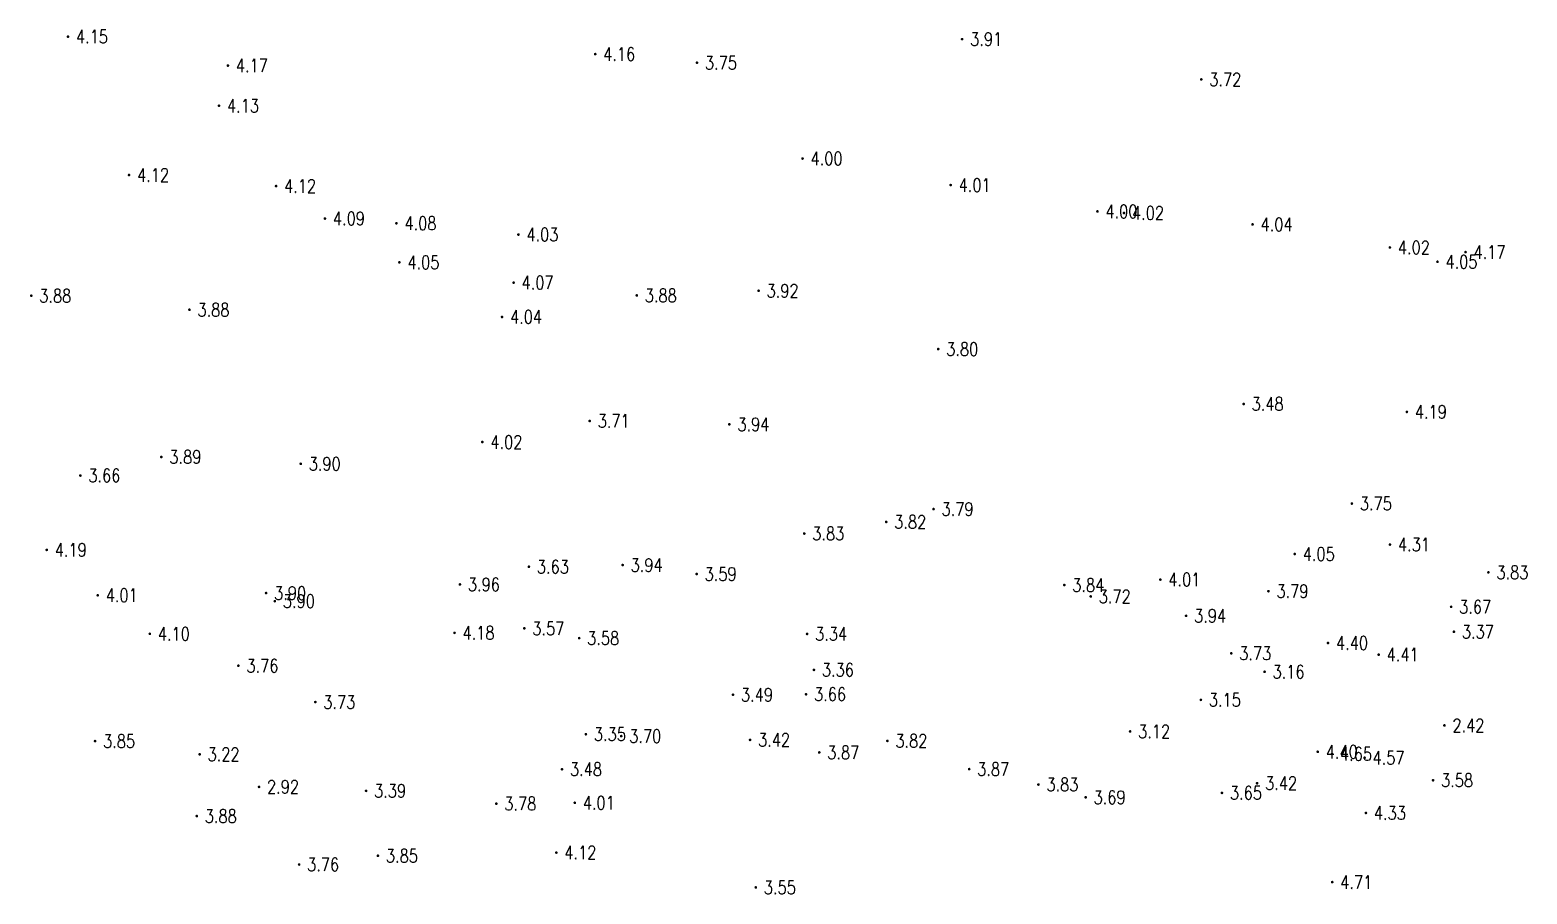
# Model space of a CAD drawing. Extents: x 476861 to 479475, y 2367369 to 2370541.
# Drawn here: x 478275.7 to 478387.9, y 2368964.5 to 2369029.3 of the extents above; entities that cross this region are included whole.
import ezdxf
from ezdxf.enums import TextEntityAlignment as Align

# ---------------------------------------------------------------- set-up
doc = ezdxf.new("R2010")
doc.units = 0
doc.header["$LTSCALE"] = 0.5
doc.layers.get('0').update_dxf_attribs({"linetype": 'CONTINUOUS'})
doc.layers.add('GCD', color=1, linetype='CONTINUOUS')
doc.styles.add('HZ', font='rs.shx', dxfattribs={"width": 0.8, "bigfont": 'hztxt.shx'})

# ---------------------------------------------------------------- blocks, each defined once
blk = doc.blocks.new('GC200')
at = {"linetype": 'Continuous', "const_width": 0.2, "flags": 128}
blk.add_lwpolyline([(-0.1, 0, 1), (0.1, 0, 1)], format="xyb", close=True, dxfattribs=at)

msp = doc.modelspace()

# ---------------------------------------------------------------- block references
at = {"layer": 'GCD', "linetype": 'Continuous'}
ref = msp.add_blockref('GC200', (478278.508, 2369028.761, 4.149), dxfattribs=dict(at, xscale=0.5, yscale=0.5, zscale=0.5))
ref.add_attrib('height', '4.15', dxfattribs={"linetype": 'Continuous', "height": 1, "style": 'HZ', "width": 0.8}).set_placement((478279.108, 2369028.761, 4.149), align=Align.MIDDLE_LEFT)
ref = msp.add_blockref('GC200', (478345.555, 2369028.57, 3.91), dxfattribs=dict(at, xscale=0.5, yscale=0.5, zscale=0.5))
ref.add_attrib('height', '3.91', dxfattribs={"linetype": 'Continuous', "height": 1, "style": 'HZ', "width": 0.8}).set_placement((478346.155, 2369028.57, 3.91), align=Align.MIDDLE_LEFT)
ref = msp.add_blockref('GC200', (478318.044, 2369027.449, 4.162), dxfattribs=dict(at, xscale=0.5, yscale=0.5, zscale=0.5))
ref.add_attrib('height', '4.16', dxfattribs={"linetype": 'Continuous', "height": 1, "style": 'HZ', "width": 0.8}).set_placement((478318.644, 2369027.449, 4.162), align=Align.MIDDLE_LEFT)
ref = msp.add_blockref('GC200', (478325.673, 2369026.804, 3.748), dxfattribs=dict(at, xscale=0.5, yscale=0.5, zscale=0.5))
ref.add_attrib('height', '3.75', dxfattribs={"linetype": 'Continuous', "height": 1, "style": 'HZ', "width": 0.8}).set_placement((478326.273, 2369026.804, 3.748), align=Align.MIDDLE_LEFT)
ref = msp.add_blockref('GC200', (478290.501, 2369026.59, 4.171), dxfattribs=dict(at, xscale=0.5, yscale=0.5, zscale=0.5))
ref.add_attrib('height', '4.17', dxfattribs={"linetype": 'Continuous', "height": 1, "style": 'HZ', "width": 0.8}).set_placement((478291.101, 2369026.59, 4.171), align=Align.MIDDLE_LEFT)
ref = msp.add_blockref('GC200', (478363.49, 2369025.55, 3.719), dxfattribs=dict(at, xscale=0.5, yscale=0.5, zscale=0.5))
ref.add_attrib('height', '3.72', dxfattribs={"linetype": 'Continuous', "height": 1, "style": 'HZ', "width": 0.8}).set_placement((478364.09, 2369025.55, 3.719), align=Align.MIDDLE_LEFT)
ref = msp.add_blockref('GC200', (478289.835, 2369023.579, 4.126), dxfattribs=dict(at, xscale=0.5, yscale=0.5, zscale=0.5))
ref.add_attrib('height', '4.13', dxfattribs={"linetype": 'Continuous', "height": 1, "style": 'HZ', "width": 0.8}).set_placement((478290.435, 2369023.579, 4.126), align=Align.MIDDLE_LEFT)
ref = msp.add_blockref('GC200', (478333.589, 2369019.621, 4.001), dxfattribs=dict(at, xscale=0.5, yscale=0.5, zscale=0.5))
ref.add_attrib('height', '4.00', dxfattribs={"linetype": 'Continuous', "height": 1, "style": 'HZ', "width": 0.8}).set_placement((478334.189, 2369019.621, 4.001), align=Align.MIDDLE_LEFT)
ref = msp.add_blockref('GC200', (478283.09, 2369018.387, 4.117), dxfattribs=dict(at, xscale=0.5, yscale=0.5, zscale=0.5))
ref.add_attrib('height', '4.12', dxfattribs={"linetype": 'Continuous', "height": 1, "style": 'HZ', "width": 0.8}).set_placement((478283.69, 2369018.387, 4.117), align=Align.MIDDLE_LEFT)
ref = msp.add_blockref('GC200', (478294.114, 2369017.558, 4.121), dxfattribs=dict(at, xscale=0.5, yscale=0.5, zscale=0.5))
ref.add_attrib('height', '4.12', dxfattribs={"linetype": 'Continuous', "height": 1, "style": 'HZ', "width": 0.8}).set_placement((478294.714, 2369017.558, 4.121), align=Align.MIDDLE_LEFT)
ref = msp.add_blockref('GC200', (478344.695, 2369017.631, 4.01), dxfattribs=dict(at, xscale=0.5, yscale=0.5, zscale=0.5))
ref.add_attrib('height', '4.01', dxfattribs={"linetype": 'Continuous', "height": 1, "style": 'HZ', "width": 0.8}).set_placement((478345.295, 2369017.631, 4.01), align=Align.MIDDLE_LEFT)
ref = msp.add_blockref('GC200', (478355.701, 2369015.659, 4), dxfattribs=dict(at, xscale=0.5, yscale=0.5, zscale=0.5))
ref.add_attrib('height', '4.00', dxfattribs={"linetype": 'Continuous', "height": 1, "style": 'HZ', "width": 0.8}).set_placement((478356.301, 2369015.659, 4), align=Align.MIDDLE_LEFT)
ref = msp.add_blockref('GC200', (478357.692, 2369015.541, 4.024), dxfattribs=dict(at, xscale=0.5, yscale=0.5, zscale=0.5))
ref.add_attrib('height', '4.02', dxfattribs={"linetype": 'Continuous', "height": 1, "style": 'HZ', "width": 0.8}).set_placement((478358.292, 2369015.541, 4.024), align=Align.MIDDLE_LEFT)
ref = msp.add_blockref('GC200', (478297.776, 2369015.124, 4.092), dxfattribs=dict(at, xscale=0.5, yscale=0.5, zscale=0.5))
ref.add_attrib('height', '4.09', dxfattribs={"linetype": 'Continuous', "height": 1, "style": 'HZ', "width": 0.8}).set_placement((478298.376, 2369015.124, 4.092), align=Align.MIDDLE_LEFT)
ref = msp.add_blockref('GC200', (478303.141, 2369014.766, 4.08), dxfattribs=dict(at, xscale=0.5, yscale=0.5, zscale=0.5))
ref.add_attrib('height', '4.08', dxfattribs={"linetype": 'Continuous', "height": 1, "style": 'HZ', "width": 0.8}).set_placement((478303.741, 2369014.766, 4.08), align=Align.MIDDLE_LEFT)
ref = msp.add_blockref('GC200', (478367.333, 2369014.682, 4.044), dxfattribs=dict(at, xscale=0.5, yscale=0.5, zscale=0.5))
ref.add_attrib('height', '4.04', dxfattribs={"linetype": 'Continuous', "height": 1, "style": 'HZ', "width": 0.8}).set_placement((478367.933, 2369014.682, 4.044), align=Align.MIDDLE_LEFT)
ref = msp.add_blockref('GC200', (478312.284, 2369013.921, 4.029), dxfattribs=dict(at, xscale=0.5, yscale=0.5, zscale=0.5))
ref.add_attrib('height', '4.03', dxfattribs={"linetype": 'Continuous', "height": 1, "style": 'HZ', "width": 0.8}).set_placement((478312.884, 2369013.921, 4.029), align=Align.MIDDLE_LEFT)
ref = msp.add_blockref('GC200', (478377.63, 2369012.954, 4.016), dxfattribs=dict(at, xscale=0.5, yscale=0.5, zscale=0.5))
ref.add_attrib('height', '4.02', dxfattribs={"linetype": 'Continuous', "height": 1, "style": 'HZ', "width": 0.8}).set_placement((478378.23, 2369012.954, 4.016), align=Align.MIDDLE_LEFT)
ref = msp.add_blockref('GC200', (478383.303, 2369012.606, 4.17), dxfattribs=dict(at, xscale=0.5, yscale=0.5, zscale=0.5))
ref.add_attrib('height', '4.17', dxfattribs={"linetype": 'Continuous', "height": 1, "style": 'HZ', "width": 0.8}).set_placement((478383.903, 2369012.606, 4.17), align=Align.MIDDLE_LEFT)
ref = msp.add_blockref('GC200', (478303.362, 2369011.84, 4.047), dxfattribs=dict(at, xscale=0.5, yscale=0.5, zscale=0.5))
ref.add_attrib('height', '4.05', dxfattribs={"linetype": 'Continuous', "height": 1, "style": 'HZ', "width": 0.8}).set_placement((478303.962, 2369011.84, 4.047), align=Align.MIDDLE_LEFT)
ref = msp.add_blockref('GC200', (478381.199, 2369011.884, 4.045), dxfattribs=dict(at, xscale=0.5, yscale=0.5, zscale=0.5))
ref.add_attrib('height', '4.05', dxfattribs={"linetype": 'Continuous', "height": 1, "style": 'HZ', "width": 0.8}).set_placement((478381.799, 2369011.884, 4.045), align=Align.MIDDLE_LEFT)
ref = msp.add_blockref('GC200', (478311.922, 2369010.317, 4.068), dxfattribs=dict(at, xscale=0.5, yscale=0.5, zscale=0.5))
ref.add_attrib('height', '4.07', dxfattribs={"linetype": 'Continuous', "height": 1, "style": 'HZ', "width": 0.8}).set_placement((478312.522, 2369010.317, 4.068), align=Align.MIDDLE_LEFT)
ref = msp.add_blockref('GC200', (478275.757, 2369009.338, 3.878), dxfattribs=dict(at, xscale=0.5, yscale=0.5, zscale=0.5))
ref.add_attrib('height', '3.88', dxfattribs={"linetype": 'Continuous', "height": 1, "style": 'HZ', "width": 0.8}).set_placement((478276.357, 2369009.338, 3.878), align=Align.MIDDLE_LEFT)
ref = msp.add_blockref('GC200', (478321.16, 2369009.359, 3.876), dxfattribs=dict(at, xscale=0.5, yscale=0.5, zscale=0.5))
ref.add_attrib('height', '3.88', dxfattribs={"linetype": 'Continuous', "height": 1, "style": 'HZ', "width": 0.8}).set_placement((478321.76, 2369009.359, 3.876), align=Align.MIDDLE_LEFT)
ref = msp.add_blockref('GC200', (478330.296, 2369009.708, 3.923), dxfattribs=dict(at, xscale=0.5, yscale=0.5, zscale=0.5))
ref.add_attrib('height', '3.92', dxfattribs={"linetype": 'Continuous', "height": 1, "style": 'HZ', "width": 0.8}).set_placement((478330.896, 2369009.708, 3.923), align=Align.MIDDLE_LEFT)
ref = msp.add_blockref('GC200', (478287.617, 2369008.285, 3.877), dxfattribs=dict(at, xscale=0.5, yscale=0.5, zscale=0.5))
ref.add_attrib('height', '3.88', dxfattribs={"linetype": 'Continuous', "height": 1, "style": 'HZ', "width": 0.8}).set_placement((478288.217, 2369008.285, 3.877), align=Align.MIDDLE_LEFT)
ref = msp.add_blockref('GC200', (478311.059, 2369007.745, 4.039), dxfattribs=dict(at, xscale=0.5, yscale=0.5, zscale=0.5))
ref.add_attrib('height', '4.04', dxfattribs={"linetype": 'Continuous', "height": 1, "style": 'HZ', "width": 0.8}).set_placement((478311.659, 2369007.745, 4.039), align=Align.MIDDLE_LEFT)
ref = msp.add_blockref('GC200', (478343.764, 2369005.338, 3.801), dxfattribs=dict(at, xscale=0.5, yscale=0.5, zscale=0.5))
ref.add_attrib('height', '3.80', dxfattribs={"linetype": 'Continuous', "height": 1, "style": 'HZ', "width": 0.8}).set_placement((478344.364, 2369005.338, 3.801), align=Align.MIDDLE_LEFT)
ref = msp.add_blockref('GC200', (478366.663, 2369001.224, 3.483), dxfattribs=dict(at, xscale=0.5, yscale=0.5, zscale=0.5))
ref.add_attrib('height', '3.48', dxfattribs={"linetype": 'Continuous', "height": 1, "style": 'HZ', "width": 0.8}).set_placement((478367.263, 2369001.224, 3.483), align=Align.MIDDLE_LEFT)
ref = msp.add_blockref('GC200', (478317.629, 2368999.951, 3.709), dxfattribs=dict(at, xscale=0.5, yscale=0.5, zscale=0.5))
ref.add_attrib('height', '3.71', dxfattribs={"linetype": 'Continuous', "height": 1, "style": 'HZ', "width": 0.8}).set_placement((478318.229, 2368999.951, 3.709), align=Align.MIDDLE_LEFT)
ref = msp.add_blockref('GC200', (478378.902, 2369000.629, 4.185), dxfattribs=dict(at, xscale=0.5, yscale=0.5, zscale=0.5))
ref.add_attrib('height', '4.19', dxfattribs={"linetype": 'Continuous', "height": 1, "style": 'HZ', "width": 0.8}).set_placement((478379.502, 2369000.629, 4.185), align=Align.MIDDLE_LEFT)
ref = msp.add_blockref('GC200', (478328.104, 2368999.694, 3.94), dxfattribs=dict(at, xscale=0.5, yscale=0.5, zscale=0.5))
ref.add_attrib('height', '3.94', dxfattribs={"linetype": 'Continuous', "height": 1, "style": 'HZ', "width": 0.8}).set_placement((478328.704, 2368999.694, 3.94), align=Align.MIDDLE_LEFT)
ref = msp.add_blockref('GC200', (478309.581, 2368998.369, 4.02), dxfattribs=dict(at, xscale=0.5, yscale=0.5, zscale=0.5))
ref.add_attrib('height', '4.02', dxfattribs={"linetype": 'Continuous', "height": 1, "style": 'HZ', "width": 0.8}).set_placement((478310.181, 2368998.369, 4.02), align=Align.MIDDLE_LEFT)
ref = msp.add_blockref('GC200', (478285.509, 2368997.25, 3.89), dxfattribs=dict(at, xscale=0.5, yscale=0.5, zscale=0.5))
ref.add_attrib('height', '3.89', dxfattribs={"linetype": 'Continuous', "height": 1, "style": 'HZ', "width": 0.8}).set_placement((478286.109, 2368997.25, 3.89), align=Align.MIDDLE_LEFT)
ref = msp.add_blockref('GC200', (478295.961, 2368996.736, 3.9), dxfattribs=dict(at, xscale=0.5, yscale=0.5, zscale=0.5))
ref.add_attrib('height', '3.90', dxfattribs={"linetype": 'Continuous', "height": 1, "style": 'HZ', "width": 0.8}).set_placement((478296.561, 2368996.736, 3.9), align=Align.MIDDLE_LEFT)
ref = msp.add_blockref('GC200', (478279.437, 2368995.859, 3.656), dxfattribs=dict(at, xscale=0.5, yscale=0.5, zscale=0.5))
ref.add_attrib('height', '3.66', dxfattribs={"linetype": 'Continuous', "height": 1, "style": 'HZ', "width": 0.8}).set_placement((478280.037, 2368995.859, 3.656), align=Align.MIDDLE_LEFT)
ref = msp.add_blockref('GC200', (478343.411, 2368993.342, 3.792), dxfattribs=dict(at, xscale=0.5, yscale=0.5, zscale=0.5))
ref.add_attrib('height', '3.79', dxfattribs={"linetype": 'Continuous', "height": 1, "style": 'HZ', "width": 0.8}).set_placement((478344.011, 2368993.342, 3.792), align=Align.MIDDLE_LEFT)
ref = msp.add_blockref('GC200', (478374.778, 2368993.755, 3.746), dxfattribs=dict(at, xscale=0.5, yscale=0.5, zscale=0.5))
ref.add_attrib('height', '3.75', dxfattribs={"linetype": 'Continuous', "height": 1, "style": 'HZ', "width": 0.8}).set_placement((478375.378, 2368993.755, 3.746), align=Align.MIDDLE_LEFT)
ref = msp.add_blockref('GC200', (478339.863, 2368992.381, 3.817), dxfattribs=dict(at, xscale=0.5, yscale=0.5, zscale=0.5))
ref.add_attrib('height', '3.82', dxfattribs={"linetype": 'Continuous', "height": 1, "style": 'HZ', "width": 0.8}).set_placement((478340.463, 2368992.381, 3.817), align=Align.MIDDLE_LEFT)
ref = msp.add_blockref('GC200', (478333.718, 2368991.508, 3.826), dxfattribs=dict(at, xscale=0.5, yscale=0.5, zscale=0.5))
ref.add_attrib('height', '3.83', dxfattribs={"linetype": 'Continuous', "height": 1, "style": 'HZ', "width": 0.8}).set_placement((478334.318, 2368991.508, 3.826), align=Align.MIDDLE_LEFT)
ref = msp.add_blockref('GC200', (478276.918, 2368990.284, 4.188), dxfattribs=dict(at, xscale=0.5, yscale=0.5, zscale=0.5))
ref.add_attrib('height', '4.19', dxfattribs={"linetype": 'Continuous', "height": 1, "style": 'HZ', "width": 0.8}).set_placement((478277.518, 2368990.284, 4.188), align=Align.MIDDLE_LEFT)
ref = msp.add_blockref('GC200', (478370.498, 2368989.974, 4.053), dxfattribs=dict(at, xscale=0.5, yscale=0.5, zscale=0.5))
ref.add_attrib('height', '4.05', dxfattribs={"linetype": 'Continuous', "height": 1, "style": 'HZ', "width": 0.8}).set_placement((478371.098, 2368989.974, 4.053), align=Align.MIDDLE_LEFT)
ref = msp.add_blockref('GC200', (478377.638, 2368990.685, 4.313), dxfattribs=dict(at, xscale=0.5, yscale=0.5, zscale=0.5))
ref.add_attrib('height', '4.31', dxfattribs={"linetype": 'Continuous', "height": 1, "style": 'HZ', "width": 0.8}).set_placement((478378.238, 2368990.685, 4.313), align=Align.MIDDLE_LEFT)
ref = msp.add_blockref('GC200', (478313.068, 2368989.023, 3.629), dxfattribs=dict(at, xscale=0.5, yscale=0.5, zscale=0.5))
ref.add_attrib('height', '3.63', dxfattribs={"linetype": 'Continuous', "height": 1, "style": 'HZ', "width": 0.8}).set_placement((478313.668, 2368989.023, 3.629), align=Align.MIDDLE_LEFT)
ref = msp.add_blockref('GC200', (478320.1, 2368989.146, 3.942), dxfattribs=dict(at, xscale=0.5, yscale=0.5, zscale=0.5))
ref.add_attrib('height', '3.94', dxfattribs={"linetype": 'Continuous', "height": 1, "style": 'HZ', "width": 0.8}).set_placement((478320.7, 2368989.146, 3.942), align=Align.MIDDLE_LEFT)
ref = msp.add_blockref('GC200', (478385.019, 2368988.599, 3.832), dxfattribs=dict(at, xscale=0.5, yscale=0.5, zscale=0.5))
ref.add_attrib('height', '3.83', dxfattribs={"linetype": 'Continuous', "height": 1, "style": 'HZ', "width": 0.8}).set_placement((478385.619, 2368988.599, 3.832), align=Align.MIDDLE_LEFT)
ref = msp.add_blockref('GC200', (478307.899, 2368987.693, 3.963), dxfattribs=dict(at, xscale=0.5, yscale=0.5, zscale=0.5))
ref.add_attrib('height', '3.96', dxfattribs={"linetype": 'Continuous', "height": 1, "style": 'HZ', "width": 0.8}).set_placement((478308.499, 2368987.693, 3.963), align=Align.MIDDLE_LEFT)
ref = msp.add_blockref('GC200', (478325.648, 2368988.475, 3.588), dxfattribs=dict(at, xscale=0.5, yscale=0.5, zscale=0.5))
ref.add_attrib('height', '3.59', dxfattribs={"linetype": 'Continuous', "height": 1, "style": 'HZ', "width": 0.8}).set_placement((478326.248, 2368988.475, 3.588), align=Align.MIDDLE_LEFT)
ref = msp.add_blockref('GC200', (478353.216, 2368987.648, 3.844), dxfattribs=dict(at, xscale=0.5, yscale=0.5, zscale=0.5))
ref.add_attrib('height', '3.84', dxfattribs={"linetype": 'Continuous', "height": 1, "style": 'HZ', "width": 0.8}).set_placement((478353.816, 2368987.648, 3.844), align=Align.MIDDLE_LEFT)
ref = msp.add_blockref('GC200', (478360.416, 2368988.058, 4.005), dxfattribs=dict(at, xscale=0.5, yscale=0.5, zscale=0.5))
ref.add_attrib('height', '4.01', dxfattribs={"linetype": 'Continuous', "height": 1, "style": 'HZ', "width": 0.8}).set_placement((478361.016, 2368988.058, 4.005), align=Align.MIDDLE_LEFT)
ref = msp.add_blockref('GC200', (478280.743, 2368986.879, 4.006), dxfattribs=dict(at, xscale=0.5, yscale=0.5, zscale=0.5))
ref.add_attrib('height', '4.01', dxfattribs={"linetype": 'Continuous', "height": 1, "style": 'HZ', "width": 0.8}).set_placement((478281.343, 2368986.879, 4.006), align=Align.MIDDLE_LEFT)
ref = msp.add_blockref('GC200', (478293.366, 2368987.049, 3.904), dxfattribs=dict(at, xscale=0.5, yscale=0.5, zscale=0.5))
ref.add_attrib('height', '3.90', dxfattribs={"linetype": 'Continuous', "height": 1, "style": 'HZ', "width": 0.8}).set_placement((478293.966, 2368987.049, 3.904), align=Align.MIDDLE_LEFT)
ref = msp.add_blockref('GC200', (478294.019, 2368986.439, 3.9), dxfattribs=dict(at, xscale=0.5, yscale=0.5, zscale=0.5))
ref.add_attrib('height', '3.90', dxfattribs={"linetype": 'Continuous', "height": 1, "style": 'HZ', "width": 0.8}).set_placement((478294.619, 2368986.439, 3.9), align=Align.MIDDLE_LEFT)
ref = msp.add_blockref('GC200', (478355.2, 2368986.794, 3.718), dxfattribs=dict(at, xscale=0.5, yscale=0.5, zscale=0.5))
ref.add_attrib('height', '3.72', dxfattribs={"linetype": 'Continuous', "height": 1, "style": 'HZ', "width": 0.8}).set_placement((478355.8, 2368986.794, 3.718), align=Align.MIDDLE_LEFT)
ref = msp.add_blockref('GC200', (478368.524, 2368987.186, 3.792), dxfattribs=dict(at, xscale=0.5, yscale=0.5, zscale=0.5))
ref.add_attrib('height', '3.79', dxfattribs={"linetype": 'Continuous', "height": 1, "style": 'HZ', "width": 0.8}).set_placement((478369.124, 2368987.186, 3.792), align=Align.MIDDLE_LEFT)
ref = msp.add_blockref('GC200', (478362.351, 2368985.342, 3.94), dxfattribs=dict(at, xscale=0.5, yscale=0.5, zscale=0.5))
ref.add_attrib('height', '3.94', dxfattribs={"linetype": 'Continuous', "height": 1, "style": 'HZ', "width": 0.8}).set_placement((478362.951, 2368985.342, 3.94), align=Align.MIDDLE_LEFT)
ref = msp.add_blockref('GC200', (478382.223, 2368986.016, 3.671), dxfattribs=dict(at, xscale=0.5, yscale=0.5, zscale=0.5))
ref.add_attrib('height', '3.67', dxfattribs={"linetype": 'Continuous', "height": 1, "style": 'HZ', "width": 0.8}).set_placement((478382.823, 2368986.016, 3.671), align=Align.MIDDLE_LEFT)
ref = msp.add_blockref('GC200', (478284.645, 2368983.993, 4.099), dxfattribs=dict(at, xscale=0.5, yscale=0.5, zscale=0.5))
ref.add_attrib('height', '4.10', dxfattribs={"linetype": 'Continuous', "height": 1, "style": 'HZ', "width": 0.8}).set_placement((478285.245, 2368983.993, 4.099), align=Align.MIDDLE_LEFT)
ref = msp.add_blockref('GC200', (478307.493, 2368984.064, 4.179), dxfattribs=dict(at, xscale=0.5, yscale=0.5, zscale=0.5))
ref.add_attrib('height', '4.18', dxfattribs={"linetype": 'Continuous', "height": 1, "style": 'HZ', "width": 0.8}).set_placement((478308.093, 2368984.064, 4.179), align=Align.MIDDLE_LEFT)
ref = msp.add_blockref('GC200', (478312.729, 2368984.4, 3.57), dxfattribs=dict(at, xscale=0.5, yscale=0.5, zscale=0.5))
ref.add_attrib('height', '3.57', dxfattribs={"linetype": 'Continuous', "height": 1, "style": 'HZ', "width": 0.8}).set_placement((478313.329, 2368984.4, 3.57), align=Align.MIDDLE_LEFT)
ref = msp.add_blockref('GC200', (478382.432, 2368984.148, 3.37), dxfattribs=dict(at, xscale=0.5, yscale=0.5, zscale=0.5))
ref.add_attrib('height', '3.37', dxfattribs={"linetype": 'Continuous', "height": 1, "style": 'HZ', "width": 0.8}).set_placement((478383.032, 2368984.148, 3.37), align=Align.MIDDLE_LEFT)
ref = msp.add_blockref('GC200', (478316.84, 2368983.667, 3.583), dxfattribs=dict(at, xscale=0.5, yscale=0.5, zscale=0.5))
ref.add_attrib('height', '3.58', dxfattribs={"linetype": 'Continuous', "height": 1, "style": 'HZ', "width": 0.8}).set_placement((478317.44, 2368983.667, 3.583), align=Align.MIDDLE_LEFT)
ref = msp.add_blockref('GC200', (478333.933, 2368983.983, 3.339), dxfattribs=dict(at, xscale=0.5, yscale=0.5, zscale=0.5))
ref.add_attrib('height', '3.34', dxfattribs={"linetype": 'Continuous', "height": 1, "style": 'HZ', "width": 0.8}).set_placement((478334.533, 2368983.983, 3.339), align=Align.MIDDLE_LEFT)
ref = msp.add_blockref('GC200', (478372.993, 2368983.304, 4.396), dxfattribs=dict(at, xscale=0.5, yscale=0.5, zscale=0.5))
ref.add_attrib('height', '4.40', dxfattribs={"linetype": 'Continuous', "height": 1, "style": 'HZ', "width": 0.8}).set_placement((478373.593, 2368983.304, 4.396), align=Align.MIDDLE_LEFT)
ref = msp.add_blockref('GC200', (478365.734, 2368982.53, 3.725), dxfattribs=dict(at, xscale=0.5, yscale=0.5, zscale=0.5))
ref.add_attrib('height', '3.73', dxfattribs={"linetype": 'Continuous', "height": 1, "style": 'HZ', "width": 0.8}).set_placement((478366.334, 2368982.53, 3.725), align=Align.MIDDLE_LEFT)
ref = msp.add_blockref('GC200', (478376.791, 2368982.433, 4.409), dxfattribs=dict(at, xscale=0.5, yscale=0.5, zscale=0.5))
ref.add_attrib('height', '4.41', dxfattribs={"linetype": 'Continuous', "height": 1, "style": 'HZ', "width": 0.8}).set_placement((478377.391, 2368982.433, 4.409), align=Align.MIDDLE_LEFT)
ref = msp.add_blockref('GC200', (478291.289, 2368981.602, 3.76), dxfattribs=dict(at, xscale=0.5, yscale=0.5, zscale=0.5))
ref.add_attrib('height', '3.76', dxfattribs={"linetype": 'Continuous', "height": 1, "style": 'HZ', "width": 0.8}).set_placement((478291.889, 2368981.602, 3.76), align=Align.MIDDLE_LEFT)
ref = msp.add_blockref('GC200', (478334.445, 2368981.29, 3.36), dxfattribs=dict(at, xscale=0.5, yscale=0.5, zscale=0.5))
ref.add_attrib('height', '3.36', dxfattribs={"linetype": 'Continuous', "height": 1, "style": 'HZ', "width": 0.8}).set_placement((478335.045, 2368981.29, 3.36), align=Align.MIDDLE_LEFT)
ref = msp.add_blockref('GC200', (478368.234, 2368981.146, 3.155), dxfattribs=dict(at, xscale=0.5, yscale=0.5, zscale=0.5))
ref.add_attrib('height', '3.16', dxfattribs={"linetype": 'Continuous', "height": 1, "style": 'HZ', "width": 0.8}).set_placement((478368.834, 2368981.146, 3.155), align=Align.MIDDLE_LEFT)
ref = msp.add_blockref('GC200', (478297.056, 2368978.875, 3.725), dxfattribs=dict(at, xscale=0.5, yscale=0.5, zscale=0.5))
ref.add_attrib('height', '3.73', dxfattribs={"linetype": 'Continuous', "height": 1, "style": 'HZ', "width": 0.8}).set_placement((478297.656, 2368978.875, 3.725), align=Align.MIDDLE_LEFT)
ref = msp.add_blockref('GC200', (478328.374, 2368979.425, 3.488), dxfattribs=dict(at, xscale=0.5, yscale=0.5, zscale=0.5))
ref.add_attrib('height', '3.49', dxfattribs={"linetype": 'Continuous', "height": 1, "style": 'HZ', "width": 0.8}).set_placement((478328.974, 2368979.425, 3.488), align=Align.MIDDLE_LEFT)
ref = msp.add_blockref('GC200', (478333.853, 2368979.459, 3.66), dxfattribs=dict(at, xscale=0.5, yscale=0.5, zscale=0.5))
ref.add_attrib('height', '3.66', dxfattribs={"linetype": 'Continuous', "height": 1, "style": 'HZ', "width": 0.8}).set_placement((478334.453, 2368979.459, 3.66), align=Align.MIDDLE_LEFT)
ref = msp.add_blockref('GC200', (478363.455, 2368979.043, 3.148), dxfattribs=dict(at, xscale=0.5, yscale=0.5, zscale=0.5))
ref.add_attrib('height', '3.15', dxfattribs={"linetype": 'Continuous', "height": 1, "style": 'HZ', "width": 0.8}).set_placement((478364.055, 2368979.043, 3.148), align=Align.MIDDLE_LEFT)
ref = msp.add_blockref('GC200', (478317.341, 2368976.464, 3.347), dxfattribs=dict(at, xscale=0.5, yscale=0.5, zscale=0.5))
ref.add_attrib('height', '3.35', dxfattribs={"linetype": 'Continuous', "height": 1, "style": 'HZ', "width": 0.8}).set_placement((478317.941, 2368976.464, 3.347), align=Align.MIDDLE_LEFT)
ref = msp.add_blockref('GC200', (478319.995, 2368976.322, 3.696), dxfattribs=dict(at, xscale=0.5, yscale=0.5, zscale=0.5))
ref.add_attrib('height', '3.70', dxfattribs={"linetype": 'Continuous', "height": 1, "style": 'HZ', "width": 0.8}).set_placement((478320.595, 2368976.322, 3.696), align=Align.MIDDLE_LEFT)
ref = msp.add_blockref('GC200', (478358.153, 2368976.675, 3.119), dxfattribs=dict(at, xscale=0.5, yscale=0.5, zscale=0.5))
ref.add_attrib('height', '3.12', dxfattribs={"linetype": 'Continuous', "height": 1, "style": 'HZ', "width": 0.8}).set_placement((478358.753, 2368976.675, 3.119), align=Align.MIDDLE_LEFT)
ref = msp.add_blockref('GC200', (478381.719, 2368977.126, 2.417), dxfattribs=dict(at, xscale=0.5, yscale=0.5, zscale=0.5))
ref.add_attrib('height', '2.42', dxfattribs={"linetype": 'Continuous', "height": 1, "style": 'HZ', "width": 0.8}).set_placement((478382.319, 2368977.126, 2.417), align=Align.MIDDLE_LEFT)
ref = msp.add_blockref('GC200', (478280.543, 2368975.949, 3.851), dxfattribs=dict(at, xscale=0.5, yscale=0.5, zscale=0.5))
ref.add_attrib('height', '3.85', dxfattribs={"linetype": 'Continuous', "height": 1, "style": 'HZ', "width": 0.8}).set_placement((478281.143, 2368975.949, 3.851), align=Align.MIDDLE_LEFT)
ref = msp.add_blockref('GC200', (478329.654, 2368976.043, 3.42), dxfattribs=dict(at, xscale=0.5, yscale=0.5, zscale=0.5))
ref.add_attrib('height', '3.42', dxfattribs={"linetype": 'Continuous', "height": 1, "style": 'HZ', "width": 0.8}).set_placement((478330.254, 2368976.043, 3.42), align=Align.MIDDLE_LEFT)
ref = msp.add_blockref('GC200', (478334.845, 2368975.099, 3.871), dxfattribs=dict(at, xscale=0.5, yscale=0.5, zscale=0.5))
ref.add_attrib('height', '3.87', dxfattribs={"linetype": 'Continuous', "height": 1, "style": 'HZ', "width": 0.8}).set_placement((478335.445, 2368975.099, 3.871), align=Align.MIDDLE_LEFT)
ref = msp.add_blockref('GC200', (478339.949, 2368975.967, 3.823), dxfattribs=dict(at, xscale=0.5, yscale=0.5, zscale=0.5))
ref.add_attrib('height', '3.82', dxfattribs={"linetype": 'Continuous', "height": 1, "style": 'HZ', "width": 0.8}).set_placement((478340.549, 2368975.967, 3.823), align=Align.MIDDLE_LEFT)
ref = msp.add_blockref('GC200', (478372.221, 2368975.148, 4.398), dxfattribs=dict(at, xscale=0.5, yscale=0.5, zscale=0.5))
ref.add_attrib('height', '4.40', dxfattribs={"linetype": 'Continuous', "height": 1, "style": 'HZ', "width": 0.8}).set_placement((478372.821, 2368975.148, 4.398), align=Align.MIDDLE_LEFT)
ref = msp.add_blockref('GC200', (478288.379, 2368974.958, 3.219), dxfattribs=dict(at, xscale=0.5, yscale=0.5, zscale=0.5))
ref.add_attrib('height', '3.22', dxfattribs={"linetype": 'Continuous', "height": 1, "style": 'HZ', "width": 0.8}).set_placement((478288.979, 2368974.958, 3.219), align=Align.MIDDLE_LEFT)
ref = msp.add_blockref('GC200', (478373.29, 2368974.985, 4.654), dxfattribs=dict(at, xscale=0.5, yscale=0.5, zscale=0.5))
ref.add_attrib('height', '4.65', dxfattribs={"linetype": 'Continuous', "height": 1, "style": 'HZ', "width": 0.8}).set_placement((478373.89, 2368974.985, 4.654), align=Align.MIDDLE_LEFT)
ref = msp.add_blockref('GC200', (478375.733, 2368974.702, 4.568), dxfattribs=dict(at, xscale=0.5, yscale=0.5, zscale=0.5))
ref.add_attrib('height', '4.57', dxfattribs={"linetype": 'Continuous', "height": 1, "style": 'HZ', "width": 0.8}).set_placement((478376.333, 2368974.702, 4.568), align=Align.MIDDLE_LEFT)
ref = msp.add_blockref('GC200', (478315.551, 2368973.84, 3.476), dxfattribs=dict(at, xscale=0.5, yscale=0.5, zscale=0.5))
ref.add_attrib('height', '3.48', dxfattribs={"linetype": 'Continuous', "height": 1, "style": 'HZ', "width": 0.8}).set_placement((478316.151, 2368973.84, 3.476), align=Align.MIDDLE_LEFT)
ref = msp.add_blockref('GC200', (478346.084, 2368973.849, 3.871), dxfattribs=dict(at, xscale=0.5, yscale=0.5, zscale=0.5))
ref.add_attrib('height', '3.87', dxfattribs={"linetype": 'Continuous', "height": 1, "style": 'HZ', "width": 0.8}).set_placement((478346.684, 2368973.849, 3.871), align=Align.MIDDLE_LEFT)
ref = msp.add_blockref('GC200', (478367.673, 2368972.789, 3.423), dxfattribs=dict(at, xscale=0.5, yscale=0.5, zscale=0.5))
ref.add_attrib('height', '3.42', dxfattribs={"linetype": 'Continuous', "height": 1, "style": 'HZ', "width": 0.8}).set_placement((478368.273, 2368972.789, 3.423), align=Align.MIDDLE_LEFT)
ref = msp.add_blockref('GC200', (478380.87, 2368973.013, 3.578), dxfattribs=dict(at, xscale=0.5, yscale=0.5, zscale=0.5))
ref.add_attrib('height', '3.58', dxfattribs={"linetype": 'Continuous', "height": 1, "style": 'HZ', "width": 0.8}).set_placement((478381.47, 2368973.013, 3.578), align=Align.MIDDLE_LEFT)
ref = msp.add_blockref('GC200', (478292.834, 2368972.518, 2.924), dxfattribs=dict(at, xscale=0.5, yscale=0.5, zscale=0.5))
ref.add_attrib('height', '2.92', dxfattribs={"linetype": 'Continuous', "height": 1, "style": 'HZ', "width": 0.8}).set_placement((478293.434, 2368972.518, 2.924), align=Align.MIDDLE_LEFT)
ref = msp.add_blockref('GC200', (478300.864, 2368972.22, 3.394), dxfattribs=dict(at, xscale=0.5, yscale=0.5, zscale=0.5))
ref.add_attrib('height', '3.39', dxfattribs={"linetype": 'Continuous', "height": 1, "style": 'HZ', "width": 0.8}).set_placement((478301.464, 2368972.22, 3.394), align=Align.MIDDLE_LEFT)
ref = msp.add_blockref('GC200', (478351.275, 2368972.693, 3.834), dxfattribs=dict(at, xscale=0.5, yscale=0.5, zscale=0.5))
ref.add_attrib('height', '3.83', dxfattribs={"linetype": 'Continuous', "height": 1, "style": 'HZ', "width": 0.8}).set_placement((478351.875, 2368972.693, 3.834), align=Align.MIDDLE_LEFT)
ref = msp.add_blockref('GC200', (478354.815, 2368971.733, 3.69), dxfattribs=dict(at, xscale=0.5, yscale=0.5, zscale=0.5))
ref.add_attrib('height', '3.69', dxfattribs={"linetype": 'Continuous', "height": 1, "style": 'HZ', "width": 0.8}).set_placement((478355.415, 2368971.733, 3.69), align=Align.MIDDLE_LEFT)
ref = msp.add_blockref('GC200', (478365.038, 2368972.068, 3.647), dxfattribs=dict(at, xscale=0.5, yscale=0.5, zscale=0.5))
ref.add_attrib('height', '3.65', dxfattribs={"linetype": 'Continuous', "height": 1, "style": 'HZ', "width": 0.8}).set_placement((478365.638, 2368972.068, 3.647), align=Align.MIDDLE_LEFT)
ref = msp.add_blockref('GC200', (478310.627, 2368971.26, 3.776), dxfattribs=dict(at, xscale=0.5, yscale=0.5, zscale=0.5))
ref.add_attrib('height', '3.78', dxfattribs={"linetype": 'Continuous', "height": 1, "style": 'HZ', "width": 0.8}).set_placement((478311.227, 2368971.26, 3.776), align=Align.MIDDLE_LEFT)
ref = msp.add_blockref('GC200', (478316.511, 2368971.325, 4.006), dxfattribs=dict(at, xscale=0.5, yscale=0.5, zscale=0.5))
ref.add_attrib('height', '4.01', dxfattribs={"linetype": 'Continuous', "height": 1, "style": 'HZ', "width": 0.8}).set_placement((478317.111, 2368971.325, 4.006), align=Align.MIDDLE_LEFT)
ref = msp.add_blockref('GC200', (478375.829, 2368970.562, 4.325), dxfattribs=dict(at, xscale=0.5, yscale=0.5, zscale=0.5))
ref.add_attrib('height', '4.33', dxfattribs={"linetype": 'Continuous', "height": 1, "style": 'HZ', "width": 0.8}).set_placement((478376.429, 2368970.562, 4.325), align=Align.MIDDLE_LEFT)
ref = msp.add_blockref('GC200', (478288.166, 2368970.33, 3.879), dxfattribs=dict(at, xscale=0.5, yscale=0.5, zscale=0.5))
ref.add_attrib('height', '3.88', dxfattribs={"linetype": 'Continuous', "height": 1, "style": 'HZ', "width": 0.8}).set_placement((478288.766, 2368970.33, 3.879), align=Align.MIDDLE_LEFT)
ref = msp.add_blockref('GC200', (478301.75, 2368967.356, 3.85), dxfattribs=dict(at, xscale=0.5, yscale=0.5, zscale=0.5))
ref.add_attrib('height', '3.85', dxfattribs={"linetype": 'Continuous', "height": 1, "style": 'HZ', "width": 0.8}).set_placement((478302.35, 2368967.356, 3.85), align=Align.MIDDLE_LEFT)
ref = msp.add_blockref('GC200', (478315.127, 2368967.593, 4.124), dxfattribs=dict(at, xscale=0.5, yscale=0.5, zscale=0.5))
ref.add_attrib('height', '4.12', dxfattribs={"linetype": 'Continuous', "height": 1, "style": 'HZ', "width": 0.8}).set_placement((478315.727, 2368967.593, 4.124), align=Align.MIDDLE_LEFT)
ref = msp.add_blockref('GC200', (478295.842, 2368966.697, 3.761), dxfattribs=dict(at, xscale=0.5, yscale=0.5, zscale=0.5))
ref.add_attrib('height', '3.76', dxfattribs={"linetype": 'Continuous', "height": 1, "style": 'HZ', "width": 0.8}).set_placement((478296.442, 2368966.697, 3.761), align=Align.MIDDLE_LEFT)
ref = msp.add_blockref('GC200', (478330.086, 2368964.984, 3.554), dxfattribs=dict(at, xscale=0.5, yscale=0.5, zscale=0.5))
ref.add_attrib('height', '3.55', dxfattribs={"linetype": 'Continuous', "height": 1, "style": 'HZ', "width": 0.8}).set_placement((478330.686, 2368964.984, 3.554), align=Align.MIDDLE_LEFT)
ref = msp.add_blockref('GC200', (478373.308, 2368965.377, 4.711), dxfattribs=dict(at, xscale=0.5, yscale=0.5, zscale=0.5))
ref.add_attrib('height', '4.71', dxfattribs={"linetype": 'Continuous', "height": 1, "style": 'HZ', "width": 0.8}).set_placement((478373.908, 2368965.377, 4.711), align=Align.MIDDLE_LEFT)

doc.saveas('drawing.dxf')
